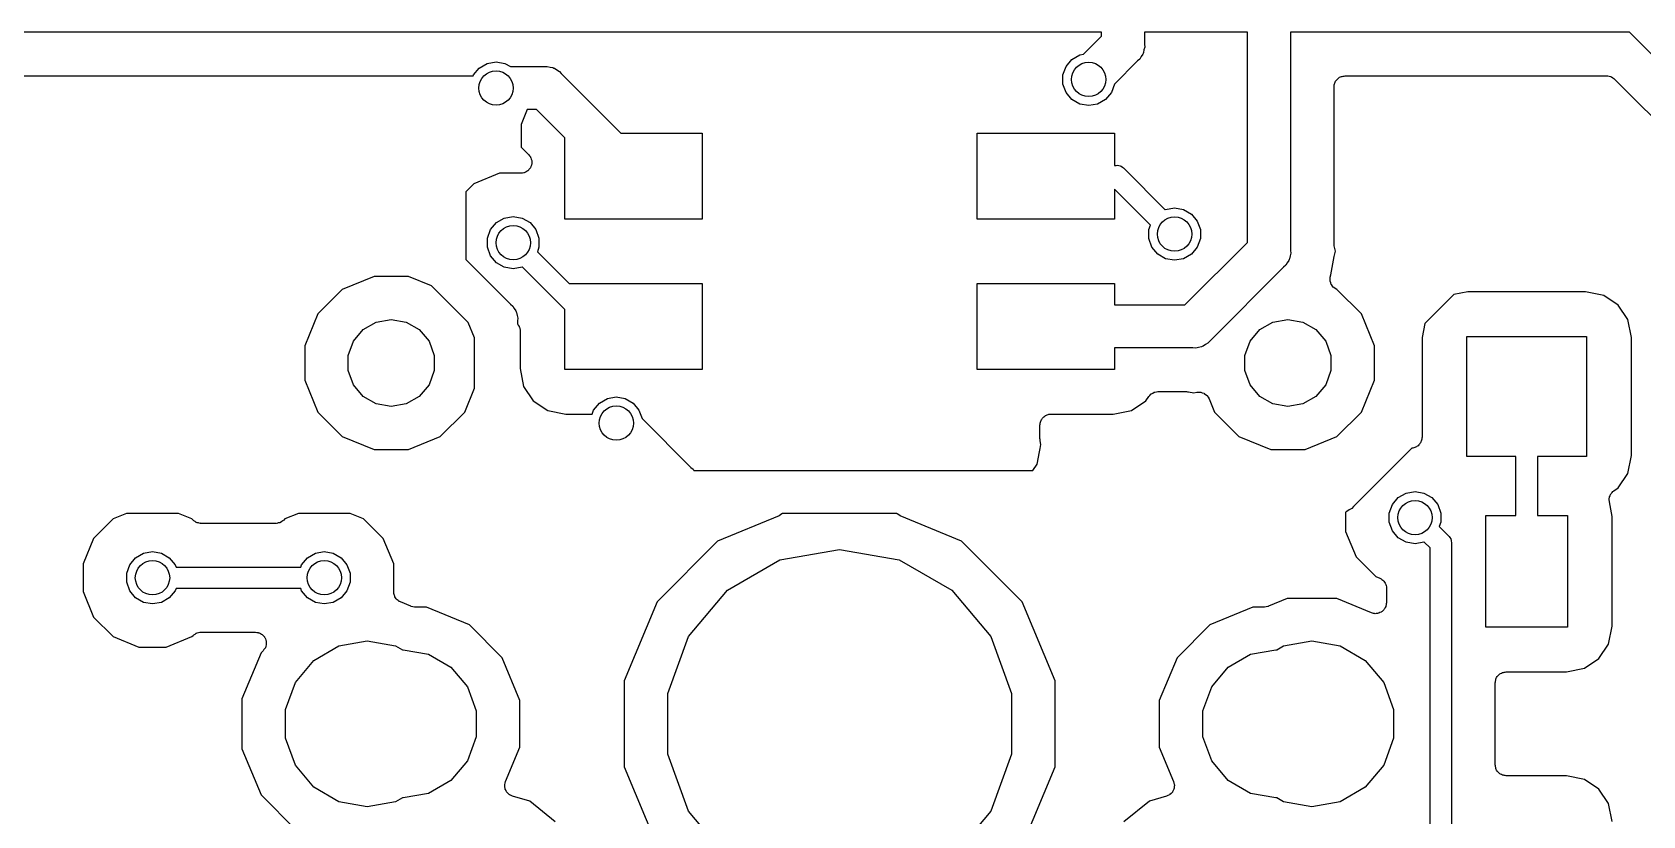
# Model space of a CAD drawing. Extents: x 61 to 194, y -153 to -61.
# Drawn here: x 117.6 to 136.35, y -90.07 to -80.95 of the extents above; entities that cross this region are included whole.
import ezdxf

# ---------------------------------------------------------------- set-up
doc = ezdxf.new("R2010")
doc.units = 0
doc.header["$MEASUREMENT"] = 0
doc.layers.add('BLACK', color=7, linetype='CONTINUOUS')

msp = doc.modelspace()

# ---------------------------------------------------------------- linework, layer by layer
at = {"layer": 'BLACK', "linetype": 'CONTINUOUS'}
for p, q in [((130.05, -80.95), (117.104, -80.95)), ((129.841, -81.2058), (130.05, -80.9964)), ((130.05, -80.9964), (130.05, -80.95)), ((131.75, -80.95), (130.55, -80.95)), ((130.55, -80.95), (130.55, -81.0891)), ((131.75, -83.3964), (131.75, -80.95)), ((136.196, -80.95), (132.25, -80.95)), ((132.25, -80.95), (132.25, -83.4891)), ((138.316, -83.0691), (136.196, -80.95)), ((130.539, -81.1868), (130.533, -81.1965)), ((130.544, -81.1542), (130.539, -81.1868)), ((130.553, -81.1221), (130.544, -81.1542)), ((130.55, -81.0891), (130.553, -81.1221)), ((122.736, -81.4477), (122.804, -81.3666)), ((122.804, -81.3666), (122.896, -81.3137)), ((122.896, -81.3137), (123, -81.2954)), ((123, -81.2954), (123.104, -81.3137)), ((123.104, -81.3137), (123.167, -81.35)), ((123.167, -81.35), (123.564, -81.35)), ((123.564, -81.35), (123.597, -81.3471)), ((123.597, -81.3471), (123.629, -81.3557)), ((123.629, -81.3557), (123.662, -81.3615)), ((123.662, -81.3615), (123.671, -81.367)), ((123.671, -81.367), (123.682, -81.3699)), ((123.682, -81.3699), (123.709, -81.3889)), ((129.6, -81.4471), (129.636, -81.3477)), ((129.636, -81.3477), (129.704, -81.2666)), ((129.704, -81.2666), (129.796, -81.2137)), ((129.796, -81.2137), (129.841, -81.2058)), ((130.469, -81.2845), (130.2, -81.5539)), ((130.494, -81.2632), (130.469, -81.2845)), ((130.511, -81.2345), (130.494, -81.2632)), ((130.53, -81.2073), (130.511, -81.2345)), ((130.533, -81.1965), (130.53, -81.2073)), ((117.367, -81.458), (122.732, -81.458)), ((122.732, -81.458), (122.736, -81.4477)), ((123.709, -81.3889), (123.738, -81.4055)), ((123.738, -81.4055), (123.759, -81.4309)), ((123.759, -81.4309), (124.454, -82.125)), ((129.6, -81.5529), (129.6, -81.4471)), ((129.636, -81.6523), (129.6, -81.5529)), ((130.2, -81.5539), (130.164, -81.6523)), ((132.76, -81.5629), (132.764, -81.5525)), ((132.76, -81.5741), (132.76, -81.5629)), ((132.764, -81.5525), (132.766, -81.5416)), ((132.766, -81.5416), (132.771, -81.5319)), ((132.771, -81.5319), (132.775, -81.5215)), ((132.775, -81.5215), (132.782, -81.513)), ((132.782, -81.513), (132.788, -81.5034)), ((132.788, -81.5034), (132.796, -81.4962)), ((132.796, -81.4962), (132.803, -81.4877)), ((132.803, -81.4877), (132.813, -81.4822)), ((132.813, -81.4822), (132.821, -81.475)), ((132.821, -81.475), (132.832, -81.4712)), ((132.832, -81.4712), (132.842, -81.4657)), ((132.842, -81.4657), (132.853, -81.4637)), ((132.853, -81.4637), (132.863, -81.4599)), ((132.863, -81.4599), (132.874, -81.4599)), ((132.874, -81.4599), (132.885, -81.458)), ((132.885, -81.458), (135.933, -81.458)), ((135.933, -81.458), (135.939, -81.459)), ((135.939, -81.459), (135.944, -81.4585)), ((135.944, -81.4585), (135.961, -81.4628)), ((135.961, -81.4628), (135.977, -81.4657)), ((135.977, -81.4657), (135.982, -81.4685)), ((135.982, -81.4685), (135.987, -81.4699)), ((135.987, -81.4699), (136.001, -81.4794)), ((136.001, -81.4794), (136.015, -81.4877)), ((136.015, -81.4877), (136.019, -81.492)), ((136.019, -81.492), (136.023, -81.4952)), ((136.023, -81.4952), (137.902, -83.3744)), ((129.704, -81.7334), (129.636, -81.6523)), ((129.796, -81.7863), (129.704, -81.7334)), ((130.096, -81.7334), (130.004, -81.7863)), ((130.164, -81.6523), (130.096, -81.7334)), ((132.758, -81.585), (132.76, -81.5741)), ((132.758, -83.4128), (132.758, -81.585)), ((123.364, -81.85), (123.292, -82.024)), ((123.471, -81.85), (123.364, -81.85)), ((123.8, -82.1786), (123.471, -81.85)), ((129.9, -81.8046), (129.796, -81.7863)), ((130.004, -81.7863), (129.9, -81.8046)), ((123.292, -82.024), (123.292, -82.2866)), ((124.454, -82.125), (125.4, -82.125)), ((125.4, -82.125), (125.4, -83.125)), ((128.6, -83.125), (128.6, -82.125)), ((128.6, -82.125), (130.2, -82.125)), ((130.2, -82.125), (130.2, -82.5)), ((123.292, -82.2866), (123.381, -82.3752)), ((123.8, -83.125), (123.8, -82.1786)), ((123.381, -82.3752), (123.39, -82.3888)), ((123.39, -82.3888), (123.401, -82.4015)), ((123.401, -82.4015), (123.403, -82.4068)), ((123.403, -82.4068), (123.406, -82.4113)), ((123.406, -82.4113), (123.41, -82.4274)), ((123.413, -82.4979), (123.406, -82.5129)), ((123.41, -82.4274), (123.416, -82.4429)), ((123.414, -82.4923), (123.413, -82.4979)), ((123.416, -82.4871), (123.414, -82.4923)), ((123.416, -82.4429), (123.416, -82.4485)), ((123.416, -82.4485), (123.417, -82.4539)), ((123.417, -82.4539), (123.416, -82.4705)), ((123.416, -82.4705), (123.416, -82.4871)), ((130.2, -82.5), (130.22, -82.5)), ((130.22, -82.5), (130.236, -82.4986)), ((130.236, -82.4986), (130.252, -82.5028)), ((130.252, -82.5028), (130.268, -82.5057)), ((130.268, -82.5057), (130.273, -82.5085)), ((130.273, -82.5085), (130.279, -82.51)), ((123.039, -82.592), (122.742, -82.715)), ((123.291, -82.592), (123.039, -82.592)), ((123.307, -82.5891), (123.291, -82.592)), ((123.324, -82.5877), (123.307, -82.5891)), ((123.329, -82.5853), (123.324, -82.5877)), ((123.334, -82.5843), (123.329, -82.5853)), ((123.349, -82.576), (123.334, -82.5843)), ((123.364, -82.569), (123.349, -82.576)), ((123.368, -82.5651), (123.364, -82.569)), ((123.372, -82.5623), (123.368, -82.5651)), ((123.383, -82.5496), (123.372, -82.5623)), ((123.395, -82.5378), (123.383, -82.5496)), ((123.397, -82.5328), (123.395, -82.5378)), ((123.401, -82.5285), (123.397, -82.5328)), ((123.406, -82.5129), (123.401, -82.5285)), ((130.279, -82.51), (130.292, -82.5195)), ((130.292, -82.5195), (130.307, -82.5278)), ((130.307, -82.5278), (130.317, -82.5405)), ((130.317, -82.5405), (130.792, -83.0157)), ((122.742, -82.715), (122.65, -82.8073)), ((122.65, -82.8073), (122.65, -83.5964)), ((130.619, -83.1955), (130.2, -82.7768)), ((130.2, -82.7768), (130.2, -83.125)), ((130.792, -83.0157), (130.796, -83.0137)), ((130.796, -83.0137), (130.9, -82.9954)), ((130.9, -82.9954), (131.004, -83.0137)), ((131.004, -83.0137), (131.096, -83.0666)), ((131.096, -83.0666), (131.164, -83.1477)), ((122.9, -83.3471), (122.936, -83.2477)), ((122.936, -83.2477), (123.004, -83.1666)), ((123.004, -83.1666), (123.096, -83.1137)), ((123.096, -83.1137), (123.2, -83.0954)), ((123.2, -83.0954), (123.304, -83.1137)), ((123.304, -83.1137), (123.396, -83.1666)), ((123.396, -83.1666), (123.464, -83.2477)), ((123.464, -83.2477), (123.5, -83.3471)), ((125.4, -83.125), (123.8, -83.125)), ((130.2, -83.125), (128.6, -83.125)), ((130.6, -83.2471), (130.619, -83.1955)), ((130.6, -83.3529), (130.6, -83.2471)), ((131.164, -83.1477), (131.2, -83.2471)), ((131.2, -83.2471), (131.2, -83.3529)), ((122.9, -83.4529), (122.9, -83.3471)), ((123.5, -83.3471), (123.5, -83.4529)), ((130.636, -83.4523), (130.6, -83.3529)), ((131.021, -84.125), (131.75, -83.3964)), ((131.2, -83.3529), (131.164, -83.4523)), ((132.76, -83.4251), (132.758, -83.4128)), ((132.76, -83.4376), (132.76, -83.4251)), ((132.773, -83.5), (132.76, -83.4376)), ((122.65, -83.5964), (123.169, -84.1155)), ((122.936, -83.5523), (122.9, -83.4529)), ((123.004, -83.6334), (122.936, -83.5523)), ((123.096, -83.6863), (123.004, -83.6334)), ((123.5, -83.4529), (123.481, -83.5045)), ((123.481, -83.5045), (123.852, -83.875)), ((130.704, -83.5334), (130.636, -83.4523)), ((130.796, -83.5863), (130.704, -83.5334)), ((130.9, -83.6046), (130.796, -83.5863)), ((131.004, -83.5863), (130.9, -83.6046)), ((131.096, -83.5334), (131.004, -83.5863)), ((131.164, -83.4523), (131.096, -83.5334)), ((132.23, -83.6073), (132.211, -83.6345)), ((132.233, -83.5965), (132.23, -83.6073)), ((132.239, -83.5868), (132.233, -83.5965)), ((132.244, -83.5542), (132.239, -83.5868)), ((132.253, -83.5221), (132.244, -83.5542)), ((132.25, -83.4891), (132.253, -83.5221)), ((132.718, -83.7752), (132.76, -83.5624)), ((132.76, -83.5624), (132.773, -83.5)), ((132.76, -83.5624), (132.76, -83.5624)), ((121.579, -83.792), (121.209, -83.9455)), ((121.981, -83.792), (121.579, -83.792)), ((122.25, -83.9037), (121.981, -83.792)), ((123.2, -83.7046), (123.096, -83.6863)), ((123.304, -83.6863), (123.2, -83.7046)), ((123.308, -83.6843), (123.304, -83.6863)), ((123.8, -84.1768), (123.308, -83.6843)), ((132.169, -83.6845), (131.309, -84.5441)), ((132.194, -83.6632), (132.169, -83.6845)), ((132.211, -83.6345), (132.194, -83.6632)), ((132.712, -83.8231), (132.713, -83.8024)), ((132.713, -83.8024), (132.718, -83.7752)), ((121.209, -83.9455), (120.925, -84.229)), ((122.676, -84.3299), (122.25, -83.9037)), ((123.852, -83.875), (125.4, -83.875)), ((125.4, -83.875), (125.4, -84.875)), ((128.6, -84.875), (128.6, -83.875)), ((128.6, -83.875), (130.2, -83.875)), ((130.2, -83.875), (130.2, -84.125)), ((132.711, -83.8437), (132.712, -83.8231)), ((132.712, -83.8451), (132.711, -83.8437)), ((132.712, -83.8465), (132.712, -83.8451)), ((132.718, -83.8661), (132.712, -83.8465)), ((132.725, -83.8858), (132.718, -83.8661)), ((132.725, -83.8869), (132.725, -83.8858)), ((132.726, -83.8882), (132.725, -83.8869)), ((132.739, -83.9044), (132.726, -83.8882)), ((132.751, -83.9208), (132.739, -83.9044)), ((132.753, -83.9216), (132.751, -83.9208)), ((132.754, -83.9226), (132.753, -83.9216)), ((132.771, -83.9334), (132.754, -83.9226)), ((132.789, -83.9445), (132.771, -83.9334)), ((132.791, -83.9455), (132.789, -83.9445)), ((133.075, -84.229), (132.791, -83.9455)), ((134.15, -84.0037), (133.814, -84.3398)), ((134.314, -83.9711), (134.15, -84.0037)), ((135.686, -83.9711), (134.314, -83.9711)), ((135.897, -84.013), (135.686, -83.9711)), ((123.169, -84.1155), (123.194, -84.1368)), ((123.194, -84.1368), (123.211, -84.1655)), ((123.211, -84.1655), (123.23, -84.1927)), ((123.23, -84.1927), (123.233, -84.2035)), ((123.8, -84.875), (123.8, -84.1768)), ((130.2, -84.125), (131.021, -84.125)), ((136.065, -84.1253), (135.897, -84.013)), ((136.177, -84.2933), (136.065, -84.1253)), ((120.925, -84.229), (120.772, -84.5995)), ((121.454, -84.4111), (121.606, -84.3229)), ((121.606, -84.3229), (121.78, -84.2923)), ((121.78, -84.2923), (121.954, -84.3229)), ((121.954, -84.3229), (122.106, -84.4111)), ((122.75, -84.5078), (122.676, -84.3299)), ((123.233, -84.2035), (123.239, -84.2132)), ((123.239, -84.2132), (123.244, -84.2458)), ((123.244, -84.2458), (123.253, -84.2779)), ((123.253, -84.2779), (123.25, -84.3109)), ((123.25, -84.3109), (123.25, -84.346)), ((123.25, -84.346), (123.258, -84.3601)), ((123.258, -84.3601), (123.268, -84.3737)), ((123.268, -84.3737), (123.269, -84.3791)), ((123.269, -84.3791), (123.272, -84.3839)), ((123.272, -84.3839), (123.275, -84.4003)), ((131.894, -84.4111), (132.046, -84.3229)), ((132.046, -84.3229), (132.22, -84.2923)), ((132.22, -84.2923), (132.394, -84.3229)), ((132.394, -84.3229), (132.546, -84.4111)), ((133.228, -84.5995), (133.075, -84.229)), ((133.814, -84.3398), (133.781, -84.504)), ((136.219, -84.504), (136.177, -84.2933)), ((121.28, -84.7118), (121.34, -84.5461)), ((121.34, -84.5461), (121.454, -84.4111)), ((122.106, -84.4111), (122.22, -84.5461)), ((122.22, -84.5461), (122.28, -84.7118)), ((122.75, -85.0922), (122.75, -84.5078)), ((123.275, -84.4003), (123.279, -84.4163)), ((123.279, -84.4163), (123.279, -84.4219)), ((123.279, -84.4219), (123.28, -84.4274)), ((123.28, -84.4274), (123.28, -84.8625)), ((131.288, -84.5695), (131.259, -84.5861)), ((131.309, -84.5441), (131.288, -84.5695)), ((131.72, -84.7118), (131.78, -84.5461)), ((131.78, -84.5461), (131.894, -84.4111)), ((132.546, -84.4111), (132.66, -84.5461)), ((132.66, -84.5461), (132.72, -84.7118)), ((133.781, -84.504), (133.781, -85.665)), ((134.302, -85.8885), (134.302, -84.4915)), ((134.302, -84.4915), (135.698, -84.4915)), ((135.698, -84.4915), (135.698, -85.8885)), ((136.219, -85.876), (136.219, -84.504)), ((120.772, -84.5995), (120.772, -85.0005)), ((121.28, -84.8882), (121.28, -84.7118)), ((122.28, -84.7118), (122.28, -84.8882)), ((131.114, -84.625), (130.2, -84.625)), ((130.2, -84.625), (130.2, -84.875)), ((131.147, -84.6279), (131.114, -84.625)), ((131.179, -84.6193), (131.147, -84.6279)), ((131.212, -84.6135), (131.179, -84.6193)), ((131.221, -84.608), (131.212, -84.6135)), ((131.232, -84.6051), (131.221, -84.608)), ((131.259, -84.5861), (131.232, -84.6051)), ((131.72, -84.8882), (131.72, -84.7118)), ((132.72, -84.7118), (132.72, -84.8882)), ((133.228, -85.0005), (133.228, -84.5995)), ((121.34, -85.0539), (121.28, -84.8882)), ((122.28, -84.8882), (122.22, -85.0539)), ((123.28, -84.8625), (123.321, -85.0732)), ((125.4, -84.875), (123.8, -84.875)), ((130.2, -84.875), (128.6, -84.875)), ((131.78, -85.0539), (131.72, -84.8882)), ((132.72, -84.8882), (132.66, -85.0539)), ((120.772, -85.0005), (120.925, -85.371)), ((121.454, -85.1889), (121.34, -85.0539)), ((122.22, -85.0539), (122.106, -85.1889)), ((122.635, -85.371), (122.75, -85.0922)), ((123.321, -85.0732), (123.434, -85.2412)), ((130.689, -85.1361), (130.706, -85.133)), ((130.706, -85.133), (131.038, -85.133)), ((131.038, -85.133), (131.05, -85.1352)), ((131.894, -85.1889), (131.78, -85.0539)), ((132.66, -85.0539), (132.546, -85.1889)), ((133.075, -85.371), (133.228, -85.0005)), ((121.606, -85.2771), (121.454, -85.1889)), ((121.78, -85.3077), (121.606, -85.2771)), ((121.954, -85.2771), (121.78, -85.3077)), ((122.106, -85.1889), (121.954, -85.2771)), ((123.434, -85.2412), (123.602, -85.3535)), ((124.136, -85.3477), (124.204, -85.2666)), ((124.204, -85.2666), (124.296, -85.2137)), ((124.296, -85.2137), (124.4, -85.1954)), ((124.4, -85.1954), (124.504, -85.2137)), ((124.504, -85.2137), (124.596, -85.2666)), ((124.596, -85.2666), (124.664, -85.3477)), ((130.398, -85.3535), (130.566, -85.2412)), ((130.566, -85.2412), (130.601, -85.1894)), ((130.601, -85.1894), (130.613, -85.1765)), ((130.613, -85.1765), (130.625, -85.1627)), ((130.625, -85.1627), (130.628, -85.1606)), ((130.628, -85.1606), (130.631, -85.1576)), ((130.631, -85.1576), (130.647, -85.1496)), ((130.647, -85.1496), (130.663, -85.1407)), ((130.663, -85.1407), (130.667, -85.1399)), ((130.667, -85.1399), (130.671, -85.1381)), ((130.671, -85.1381), (130.689, -85.1361)), ((131.05, -85.1352), (131.063, -85.1354)), ((131.063, -85.1354), (131.125, -85.1478)), ((131.125, -85.1478), (131.16, -85.141)), ((131.16, -85.141), (131.18, -85.1405)), ((131.18, -85.1405), (131.201, -85.1396)), ((131.201, -85.1396), (131.202, -85.14)), ((131.202, -85.14), (131.204, -85.14)), ((131.204, -85.14), (131.223, -85.1467)), ((131.223, -85.1467), (131.243, -85.1529)), ((131.243, -85.1529), (131.244, -85.1537)), ((131.244, -85.1537), (131.245, -85.1542)), ((131.245, -85.1542), (131.262, -85.1671)), ((131.262, -85.1671), (131.278, -85.1797)), ((131.278, -85.1797), (131.279, -85.1809)), ((131.279, -85.1809), (131.28, -85.1818)), ((131.28, -85.1818), (131.291, -85.1995)), ((131.291, -85.1995), (131.302, -85.2169)), ((131.302, -85.2169), (131.365, -85.371)), ((132.046, -85.2771), (131.894, -85.1889)), ((132.22, -85.3077), (132.046, -85.2771)), ((132.394, -85.2771), (132.22, -85.3077)), ((132.546, -85.1889), (132.394, -85.2771)), ((120.925, -85.371), (121.209, -85.6545)), ((122.351, -85.6545), (122.635, -85.371)), ((123.602, -85.3535), (123.813, -85.3954)), ((123.813, -85.3954), (124.119, -85.3954)), ((124.119, -85.3954), (124.136, -85.3477)), ((124.664, -85.3477), (124.7, -85.4461)), ((124.7, -85.4461), (125.269, -86.0155)), ((129.335, -85.5004), (129.339, -85.4899)), ((129.335, -85.5115), (129.335, -85.5004)), ((129.339, -85.4899), (129.341, -85.479)), ((129.341, -85.479), (129.346, -85.4694)), ((129.346, -85.4694), (129.35, -85.4589)), ((129.35, -85.4589), (129.357, -85.4504)), ((129.357, -85.4504), (129.363, -85.4408)), ((129.363, -85.4408), (129.371, -85.4337)), ((129.371, -85.4337), (129.378, -85.4252)), ((129.378, -85.4252), (129.388, -85.4196)), ((129.388, -85.4196), (129.397, -85.4125)), ((129.397, -85.4125), (129.407, -85.4087)), ((129.407, -85.4087), (129.417, -85.4031)), ((129.417, -85.4031), (129.428, -85.4012)), ((129.428, -85.4012), (129.438, -85.3974)), ((129.438, -85.3974), (129.449, -85.3974)), ((129.449, -85.3974), (129.46, -85.3954)), ((129.46, -85.3954), (130.187, -85.3954)), ((130.187, -85.3954), (130.398, -85.3535)), ((131.365, -85.371), (131.649, -85.6545)), ((132.791, -85.6545), (133.075, -85.371)), ((121.209, -85.6545), (121.579, -85.808)), ((121.981, -85.808), (122.351, -85.6545)), ((129.333, -85.5224), (129.335, -85.5115)), ((129.333, -85.6801), (129.333, -85.5224)), ((129.335, -85.6924), (129.333, -85.6801)), ((129.335, -85.7048), (129.335, -85.6924)), ((131.649, -85.6545), (132.019, -85.808)), ((132.421, -85.808), (132.791, -85.6545)), ((133.779, -85.6871), (133.775, -85.6975)), ((133.781, -85.665), (133.779, -85.6759)), ((133.779, -85.6759), (133.779, -85.6871)), ((121.579, -85.808), (121.981, -85.808)), ((129.299, -85.9775), (129.328, -85.8339)), ((129.328, -85.8339), (129.335, -85.7951)), ((129.328, -85.8339), (129.328, -85.8339)), ((129.344, -85.75), (129.335, -85.7048)), ((129.335, -85.7951), (129.344, -85.75)), ((129.335, -85.7951), (129.335, -85.7951)), ((132.019, -85.808), (132.421, -85.808)), ((133.663, -85.7904), (132.984, -86.4691)), ((133.665, -85.7901), (133.663, -85.7904)), ((133.676, -85.7901), (133.665, -85.7901)), ((133.687, -85.7863), (133.676, -85.7901)), ((133.697, -85.7843), (133.687, -85.7863)), ((133.707, -85.7788), (133.697, -85.7843)), ((133.718, -85.775), (133.707, -85.7788)), ((133.726, -85.7678), (133.718, -85.775)), ((133.736, -85.7623), (133.726, -85.7678)), ((133.743, -85.7538), (133.736, -85.7623)), ((133.751, -85.7466), (133.743, -85.7538)), ((133.757, -85.737), (133.751, -85.7466)), ((133.764, -85.7285), (133.757, -85.737)), ((133.768, -85.7181), (133.764, -85.7285)), ((133.773, -85.7084), (133.768, -85.7181)), ((133.775, -85.6975), (133.773, -85.7084)), ((136.177, -86.0867), (136.219, -85.876)), ((125.269, -86.0155), (125.294, -86.0368)), ((125.294, -86.0368), (125.302, -86.05)), ((125.302, -86.05), (129.251, -86.05)), ((129.251, -86.05), (129.299, -85.9775)), ((134.875, -85.8885), (134.302, -85.8885)), ((134.875, -86.575), (134.875, -85.8885)), ((135.698, -85.8885), (135.125, -85.8885)), ((135.125, -85.8885), (135.125, -86.575)), ((136.016, -86.2875), (136.065, -86.2547)), ((136.065, -86.2547), (136.177, -86.0867)), ((133.436, -86.4477), (133.504, -86.3666)), ((133.504, -86.3666), (133.596, -86.3137)), ((133.596, -86.3137), (133.7, -86.2954)), ((133.7, -86.2954), (133.804, -86.3137)), ((133.804, -86.3137), (133.896, -86.3666)), ((133.896, -86.3666), (133.964, -86.4477)), ((135.96, -86.4014), (135.961, -86.3876)), ((135.962, -86.4095), (135.96, -86.4014)), ((135.961, -86.3738), (135.963, -86.3659)), ((135.961, -86.3876), (135.961, -86.3738)), ((135.962, -86.4179), (135.962, -86.4095)), ((135.995, -86.5875), (135.962, -86.4179)), ((135.963, -86.3659), (135.964, -86.3576)), ((135.964, -86.3576), (135.97, -86.3451)), ((135.97, -86.3451), (135.975, -86.332)), ((135.975, -86.332), (135.98, -86.3255)), ((135.98, -86.3255), (135.984, -86.318)), ((135.984, -86.318), (135.994, -86.3084)), ((135.994, -86.3084), (136.003, -86.2976)), ((136.003, -86.2976), (136.01, -86.2933)), ((136.01, -86.2933), (136.016, -86.2875)), ((118.542, -86.615), (118.315, -86.8423)), ((118.699, -86.55), (118.542, -86.615)), ((119.301, -86.55), (118.699, -86.55)), ((119.458, -86.615), (119.301, -86.55)), ((119.472, -86.6298), (119.458, -86.615)), ((119.477, -86.633), (119.472, -86.6298)), ((119.481, -86.6373), (119.477, -86.633)), ((120.523, -86.633), (120.519, -86.6373)), ((120.528, -86.6298), (120.523, -86.633)), ((120.542, -86.615), (120.528, -86.6298)), ((120.699, -86.55), (120.542, -86.615)), ((121.301, -86.55), (120.699, -86.55)), ((121.458, -86.615), (121.301, -86.55)), ((121.685, -86.8423), (121.458, -86.615)), ((126.295, -86.5773), (125.579, -86.8738)), ((126.311, -86.567), (126.295, -86.5773)), ((126.328, -86.5573), (126.311, -86.567)), ((126.33, -86.5551), (126.328, -86.5573)), ((126.332, -86.5536), (126.33, -86.5551)), ((126.335, -86.55), (126.332, -86.5536)), ((127.665, -86.55), (126.335, -86.55)), ((127.668, -86.5536), (127.665, -86.55)), ((127.67, -86.5551), (127.668, -86.5536)), ((127.672, -86.5573), (127.67, -86.5551)), ((127.689, -86.567), (127.672, -86.5573)), ((127.705, -86.5773), (127.689, -86.567)), ((128.421, -86.8738), (127.705, -86.5773)), ((132.896, -86.533), (132.892, -86.5356)), ((132.892, -86.5356), (132.892, -86.7607)), ((132.907, -86.5301), (132.896, -86.533)), ((132.934, -86.511), (132.907, -86.5301)), ((132.963, -86.4945), (132.934, -86.511)), ((132.984, -86.4691), (132.963, -86.4945)), ((133.4, -86.5471), (133.436, -86.4477)), ((133.4, -86.6529), (133.4, -86.5471)), ((133.964, -86.4477), (134, -86.5471)), ((134, -86.5471), (134, -86.6529)), ((134.525, -87.875), (134.525, -86.575)), ((134.525, -86.575), (134.875, -86.575)), ((135.125, -86.575), (135.475, -86.575)), ((135.475, -86.575), (135.475, -87.875)), ((135.995, -87.8625), (135.995, -86.5875)), ((119.495, -86.6456), (119.481, -86.6373)), ((119.509, -86.6551), (119.495, -86.6456)), ((119.514, -86.6565), (119.509, -86.6551)), ((119.519, -86.6593), (119.514, -86.6565)), ((119.535, -86.6622), (119.519, -86.6593)), ((119.551, -86.6665), (119.535, -86.6622)), ((119.557, -86.666), (119.551, -86.6665)), ((119.562, -86.667), (119.557, -86.666)), ((120.438, -86.667), (119.562, -86.667)), ((120.443, -86.666), (120.438, -86.667)), ((120.449, -86.6665), (120.443, -86.666)), ((120.465, -86.6622), (120.449, -86.6665)), ((120.481, -86.6593), (120.465, -86.6622)), ((120.486, -86.6565), (120.481, -86.6593)), ((120.491, -86.6551), (120.486, -86.6565)), ((120.505, -86.6456), (120.491, -86.6551)), ((120.519, -86.6373), (120.505, -86.6456)), ((132.892, -86.7607), (133.015, -87.0577)), ((133.436, -86.7523), (133.4, -86.6529)), ((133.504, -86.8334), (133.436, -86.7523)), ((134, -86.6529), (133.981, -86.7045)), ((133.981, -86.7045), (134.085, -86.8078)), ((134.085, -86.8078), (134.097, -86.8184)), ((134.097, -86.8184), (134.106, -86.8328)), ((118.315, -86.8423), (118.192, -87.1393)), ((118.896, -87.0137), (119, -86.9954)), ((119, -86.9954), (119.104, -87.0137)), ((120.896, -87.0137), (121, -86.9954)), ((121, -86.9954), (121.104, -87.0137)), ((121.808, -87.1393), (121.685, -86.8423)), ((125.579, -86.8738), (124.874, -87.5793)), ((126.305, -87.0916), (127, -86.9691)), ((127, -86.9691), (127.695, -87.0916)), ((129.126, -87.5793), (128.421, -86.8738)), ((133.596, -86.8863), (133.504, -86.8334)), ((133.7, -86.9046), (133.596, -86.8863)), ((133.804, -86.8863), (133.7, -86.9046)), ((133.808, -86.8843), (133.804, -86.8863)), ((133.875, -86.9518), (133.808, -86.8843)), ((133.875, -91.4482), (133.875, -86.9518)), ((134.106, -86.8328), (134.115, -86.8464)), ((134.115, -86.8464), (134.116, -86.8517)), ((134.116, -86.8517), (134.119, -86.8566)), ((134.119, -86.8566), (134.122, -86.8729)), ((134.122, -86.8729), (134.126, -86.8889)), ((134.126, -86.8889), (134.125, -86.9054)), ((134.125, -86.9054), (134.125, -91.4945)), ((118.192, -87.1393), (118.192, -87.4607)), ((118.7, -87.2471), (118.736, -87.1477)), ((118.736, -87.1477), (118.804, -87.0666)), ((118.804, -87.0666), (118.896, -87.0137)), ((119.104, -87.0137), (119.196, -87.0666)), ((119.196, -87.0666), (119.264, -87.1477)), ((119.264, -87.1477), (119.274, -87.175)), ((119.274, -87.175), (120.726, -87.175)), ((120.726, -87.175), (120.736, -87.1477)), ((120.736, -87.1477), (120.804, -87.0666)), ((120.804, -87.0666), (120.896, -87.0137)), ((121.104, -87.0137), (121.196, -87.0666)), ((121.196, -87.0666), (121.264, -87.1477)), ((121.264, -87.1477), (121.3, -87.2471)), ((121.808, -87.4646), (121.808, -87.1393)), ((125.695, -87.4443), (126.305, -87.0916)), ((127.695, -87.0916), (128.305, -87.4443)), ((133.015, -87.0577), (133.242, -87.285)), ((118.7, -87.3529), (118.7, -87.2471)), ((118.736, -87.4523), (118.7, -87.3529)), ((121.3, -87.3529), (121.264, -87.4523)), ((121.3, -87.2471), (121.3, -87.3529)), ((133.242, -87.285), (133.289, -87.3042)), ((133.289, -87.3042), (133.296, -87.3087)), ((133.296, -87.3087), (133.304, -87.3115)), ((133.304, -87.3115), (133.314, -87.3204)), ((133.314, -87.3204), (133.326, -87.3279)), ((133.326, -87.3279), (133.331, -87.3345)), ((133.331, -87.3345), (133.337, -87.3399)), ((133.337, -87.3399), (133.344, -87.3519)), ((133.344, -87.3519), (133.353, -87.3629)), ((133.353, -87.3629), (133.355, -87.3708)), ((133.355, -87.3708), (133.359, -87.3781)), ((133.359, -87.3781), (133.362, -87.3917)), ((118.192, -87.4607), (118.315, -87.7577)), ((118.804, -87.5334), (118.736, -87.4523)), ((118.896, -87.5863), (118.804, -87.5334)), ((119.196, -87.5334), (119.104, -87.5863)), ((119.264, -87.4523), (119.196, -87.5334)), ((119.274, -87.425), (119.264, -87.4523)), ((120.726, -87.425), (119.274, -87.425)), ((120.736, -87.4523), (120.726, -87.425)), ((120.804, -87.5334), (120.736, -87.4523)), ((120.896, -87.5863), (120.804, -87.5334)), ((121.196, -87.5334), (121.104, -87.5863)), ((121.264, -87.4523), (121.196, -87.5334)), ((121.809, -87.4728), (121.808, -87.4646)), ((121.809, -87.4812), (121.809, -87.4728)), ((121.813, -87.4944), (121.809, -87.4812)), ((121.816, -87.508), (121.813, -87.4944)), ((121.82, -87.5153), (121.816, -87.508)), ((121.822, -87.5232), (121.82, -87.5153)), ((121.831, -87.5342), (121.822, -87.5232)), ((121.838, -87.5462), (121.831, -87.5342)), ((121.844, -87.5516), (121.838, -87.5462)), ((121.849, -87.5582), (121.844, -87.5516)), ((121.861, -87.5657), (121.849, -87.5582)), ((121.871, -87.5746), (121.861, -87.5657)), ((125.241, -87.9846), (125.695, -87.4443)), ((128.305, -87.4443), (128.759, -87.9846)), ((132.21, -87.542), (131.992, -87.6323)), ((132.79, -87.542), (132.21, -87.542)), ((133.191, -87.7083), (132.79, -87.542)), ((133.362, -87.3917), (133.366, -87.4049)), ((133.366, -87.4049), (133.366, -87.4133)), ((133.366, -87.4133), (133.367, -87.4215)), ((133.367, -87.4215), (133.367, -87.5909)), ((118.315, -87.7577), (118.542, -87.985)), ((119, -87.6046), (118.896, -87.5863)), ((119.104, -87.5863), (119, -87.6046)), ((121, -87.6046), (120.896, -87.5863)), ((121.104, -87.5863), (121, -87.6046)), ((121.879, -87.5774), (121.871, -87.5746)), ((121.886, -87.5819), (121.879, -87.5774)), ((122.008, -87.6323), (121.886, -87.5819)), ((122.011, -87.6329), (122.008, -87.6323)), ((122.013, -87.6343), (122.011, -87.6329)), ((122.032, -87.6377), (122.013, -87.6343)), ((122.051, -87.6419), (122.032, -87.6377)), ((122.054, -87.6415), (122.051, -87.6419)), ((122.057, -87.642), (122.054, -87.6415)), ((122.19, -87.642), (122.057, -87.642)), ((122.689, -87.8487), (122.19, -87.642)), ((124.874, -87.5793), (124.492, -88.5011)), ((129.508, -88.5011), (129.126, -87.5793)), ((131.81, -87.642), (131.311, -87.8487)), ((131.943, -87.642), (131.81, -87.642)), ((131.946, -87.6415), (131.943, -87.642)), ((131.949, -87.6419), (131.946, -87.6415)), ((131.968, -87.6377), (131.949, -87.6419)), ((131.987, -87.6343), (131.968, -87.6377)), ((131.989, -87.6329), (131.987, -87.6343)), ((131.992, -87.6323), (131.989, -87.6329)), ((133.205, -87.7113), (133.191, -87.7083)), ((133.218, -87.716), (133.205, -87.7113)), ((133.226, -87.716), (133.218, -87.716)), ((133.234, -87.7178), (133.226, -87.716)), ((133.248, -87.716), (133.234, -87.7178)), ((133.262, -87.716), (133.248, -87.716)), ((133.27, -87.7131), (133.262, -87.716)), ((133.278, -87.712), (133.27, -87.7131)), ((133.29, -87.7057), (133.278, -87.712)), ((133.304, -87.7009), (133.29, -87.7057)), ((133.31, -87.6955), (133.304, -87.7009)), ((133.317, -87.6917), (133.31, -87.6955)), ((133.327, -87.6815), (133.317, -87.6917)), ((133.337, -87.6726), (133.327, -87.6815)), ((133.341, -87.6653), (133.337, -87.6726)), ((133.347, -87.6592), (133.341, -87.6653)), ((133.352, -87.6464), (133.347, -87.6592)), ((133.359, -87.6344), (133.352, -87.6464)), ((133.361, -87.6261), (133.359, -87.6344)), ((133.364, -87.6184), (133.361, -87.6261)), ((133.365, -87.6046), (133.364, -87.6184)), ((133.367, -87.5909), (133.365, -87.6046)), ((119.495, -87.9544), (119.509, -87.9449)), ((119.509, -87.9449), (119.514, -87.9435)), ((119.514, -87.9435), (119.519, -87.9407)), ((119.519, -87.9407), (119.535, -87.9378)), ((119.535, -87.9378), (119.551, -87.9335)), ((119.551, -87.9335), (119.557, -87.934)), ((119.557, -87.934), (119.562, -87.933)), ((119.562, -87.933), (120.198, -87.933)), ((120.198, -87.933), (120.215, -87.9359)), ((120.215, -87.9359), (120.231, -87.9373)), ((120.231, -87.9373), (120.236, -87.9397)), ((120.236, -87.9397), (120.242, -87.9407)), ((120.242, -87.9407), (120.256, -87.949)), ((123.071, -88.2308), (122.689, -87.8487)), ((131.311, -87.8487), (130.929, -88.2308)), ((135.475, -87.875), (134.525, -87.875)), ((135.954, -88.0732), (135.995, -87.8625)), ((118.542, -87.985), (118.839, -88.108)), ((118.839, -88.108), (119.161, -88.108)), ((119.161, -88.108), (119.458, -87.985)), ((119.458, -87.985), (119.472, -87.9702)), ((119.472, -87.9702), (119.477, -87.967)), ((119.477, -87.967), (119.481, -87.9627)), ((119.481, -87.9627), (119.495, -87.9544)), ((120.256, -87.949), (120.271, -87.956)), ((120.271, -87.956), (120.275, -87.9599)), ((120.275, -87.9599), (120.28, -87.9627)), ((120.28, -87.9627), (120.291, -87.9754)), ((120.291, -87.9754), (120.303, -87.9872)), ((120.308, -88.1235), (120.298, -88.1362)), ((120.303, -87.9872), (120.305, -87.9922)), ((120.305, -87.9922), (120.308, -87.9965)), ((120.308, -87.9965), (120.314, -88.0121)), ((120.31, -88.1183), (120.308, -88.1235)), ((120.314, -88.1137), (120.31, -88.1183)), ((120.314, -88.0121), (120.321, -88.0271)), ((120.318, -88.0976), (120.314, -88.1137)), ((120.324, -88.0821), (120.318, -88.0976)), ((120.321, -88.0271), (120.322, -88.0327)), ((120.322, -88.0327), (120.324, -88.0379)), ((120.324, -88.0379), (120.324, -88.0545)), ((120.324, -88.0545), (120.325, -88.0711)), ((120.325, -88.0711), (120.324, -88.0765)), ((120.324, -88.0765), (120.324, -88.0821)), ((120.88, -88.261), (121.17, -88.0935)), ((121.17, -88.0935), (121.5, -88.0353)), ((121.5, -88.0353), (121.83, -88.0935)), ((121.83, -88.0935), (121.909, -88.1389)), ((125, -88.6473), (125.241, -87.9846)), ((128.759, -87.9846), (129, -88.6473)), ((132.091, -88.1389), (132.17, -88.0935)), ((132.17, -88.0935), (132.5, -88.0353)), ((132.5, -88.0353), (132.83, -88.0935)), ((132.83, -88.0935), (133.12, -88.261)), ((135.841, -88.2412), (135.954, -88.0732)), ((120.264, -88.1741), (120.042, -88.71)), ((120.288, -88.1498), (120.264, -88.1741)), ((120.298, -88.1362), (120.288, -88.1498)), ((120.665, -88.5177), (120.88, -88.261)), ((121.909, -88.1389), (121.92, -88.1369)), ((121.92, -88.1369), (122.215, -88.1889)), ((122.215, -88.1889), (122.475, -88.3388)), ((123.278, -88.7299), (123.071, -88.2308)), ((130.929, -88.2308), (130.722, -88.7299)), ((131.525, -88.3388), (131.785, -88.1889)), ((131.785, -88.1889), (132.08, -88.1369)), ((132.08, -88.1369), (132.091, -88.1389)), ((133.12, -88.261), (133.335, -88.5177)), ((135.673, -88.3535), (135.841, -88.2412)), ((122.475, -88.3388), (122.667, -88.5684)), ((124.492, -88.5011), (124.492, -89.4989)), ((129.508, -89.4989), (129.508, -88.5011)), ((131.333, -88.5684), (131.525, -88.3388)), ((134.635, -88.5004), (134.639, -88.4899)), ((134.635, -88.5115), (134.635, -88.5004)), ((134.639, -88.4899), (134.641, -88.479)), ((134.641, -88.479), (134.646, -88.4694)), ((134.646, -88.4694), (134.65, -88.4589)), ((134.65, -88.4589), (134.657, -88.4504)), ((134.657, -88.4504), (134.663, -88.4408)), ((134.663, -88.4408), (134.671, -88.4337)), ((134.671, -88.4337), (134.678, -88.4252)), ((134.678, -88.4252), (134.688, -88.4196)), ((134.688, -88.4196), (134.696, -88.4125)), ((134.696, -88.4125), (134.707, -88.4087)), ((134.707, -88.4087), (134.717, -88.4031)), ((134.717, -88.4031), (134.728, -88.4012)), ((134.728, -88.4012), (134.738, -88.3974)), ((134.738, -88.3974), (134.749, -88.3974)), ((134.749, -88.3974), (134.76, -88.3954)), ((134.76, -88.3954), (135.462, -88.3954)), ((135.462, -88.3954), (135.673, -88.3535)), ((120.55, -88.8325), (120.665, -88.5177)), ((122.667, -88.5684), (122.77, -88.8501)), ((125, -89.3527), (125, -88.6473)), ((129, -88.6473), (129, -89.3527)), ((131.23, -88.8501), (131.333, -88.5684)), ((133.335, -88.5177), (133.45, -88.8325)), ((134.633, -88.5224), (134.635, -88.5115)), ((134.633, -89.4776), (134.633, -88.5224)), ((120.042, -88.71), (120.042, -89.29)), ((120.55, -89.1675), (120.55, -88.8325)), ((122.77, -88.8501), (122.77, -89.1499)), ((123.278, -89.2701), (123.278, -88.7299)), ((130.722, -88.7299), (130.722, -89.2701)), ((131.23, -89.1499), (131.23, -88.8501)), ((133.45, -88.8325), (133.45, -89.1675)), ((120.665, -89.4823), (120.55, -89.1675)), ((122.77, -89.1499), (122.667, -89.4316)), ((131.333, -89.4316), (131.23, -89.1499)), ((133.45, -89.1675), (133.335, -89.4823)), ((120.042, -89.29), (120.264, -89.8259)), ((122.667, -89.4316), (122.475, -89.6612)), ((123.111, -89.6723), (123.278, -89.2701)), ((125.241, -90.0154), (125, -89.3527)), ((129, -89.3527), (128.759, -90.0154)), ((130.722, -89.2701), (130.889, -89.6723)), ((131.525, -89.6612), (131.333, -89.4316)), ((120.88, -89.739), (120.665, -89.4823)), ((124.492, -89.4989), (124.874, -90.4207)), ((129.126, -90.4207), (129.508, -89.4989)), ((133.335, -89.4823), (133.12, -89.739)), ((134.635, -89.4885), (134.633, -89.4776)), ((134.635, -89.4996), (134.635, -89.4885)), ((134.639, -89.5101), (134.635, -89.4996)), ((134.641, -89.521), (134.639, -89.5101)), ((134.646, -89.5306), (134.641, -89.521)), ((134.65, -89.5411), (134.646, -89.5306)), ((134.657, -89.5496), (134.65, -89.5411)), ((134.663, -89.5592), (134.657, -89.5496)), ((134.671, -89.5663), (134.663, -89.5592)), ((134.678, -89.5748), (134.671, -89.5663)), ((134.688, -89.5804), (134.678, -89.5748)), ((134.696, -89.5875), (134.688, -89.5804)), ((134.707, -89.5913), (134.696, -89.5875)), ((134.717, -89.5969), (134.707, -89.5913)), ((134.728, -89.5988), (134.717, -89.5969)), ((134.738, -89.6026), (134.728, -89.5988)), ((134.749, -89.6026), (134.738, -89.6026)), ((134.76, -89.6046), (134.749, -89.6026)), ((135.462, -89.6046), (134.76, -89.6046)), ((135.673, -89.6465), (135.462, -89.6046)), ((121.17, -89.9065), (120.88, -89.739)), ((122.215, -89.8111), (121.92, -89.8631)), ((122.475, -89.6612), (122.215, -89.8111)), ((123.102, -89.7071), (123.108, -89.6899)), ((123.103, -89.7113), (123.102, -89.7071)), ((123.102, -89.7154), (123.103, -89.7113)), ((123.104, -89.7332), (123.102, -89.7154)), ((123.105, -89.7511), (123.104, -89.7332)), ((123.107, -89.755), (123.105, -89.7511)), ((123.108, -89.7591), (123.107, -89.755)), ((123.108, -89.6899), (123.111, -89.6723)), ((123.116, -89.775), (123.108, -89.7591)), ((123.123, -89.7915), (123.116, -89.775)), ((123.126, -89.7945), (123.123, -89.7915)), ((123.128, -89.7982), (123.126, -89.7945)), ((123.141, -89.8104), (123.128, -89.7982)), ((123.154, -89.8234), (123.141, -89.8104)), ((130.859, -89.8104), (130.846, -89.8234)), ((130.872, -89.7982), (130.859, -89.8104)), ((130.874, -89.7945), (130.872, -89.7982)), ((130.877, -89.7915), (130.874, -89.7945)), ((130.884, -89.775), (130.877, -89.7915)), ((130.892, -89.7591), (130.884, -89.775)), ((130.889, -89.6723), (130.892, -89.6899)), ((130.892, -89.6899), (130.898, -89.7071)), ((130.893, -89.755), (130.892, -89.7591)), ((130.895, -89.7511), (130.893, -89.755)), ((130.896, -89.7332), (130.895, -89.7511)), ((130.898, -89.7154), (130.896, -89.7332)), ((130.898, -89.7071), (130.897, -89.7113)), ((130.897, -89.7113), (130.898, -89.7154)), ((131.785, -89.8111), (131.525, -89.6612)), ((132.08, -89.8631), (131.785, -89.8111)), ((133.12, -89.739), (132.83, -89.9065)), ((135.841, -89.7588), (135.673, -89.6465)), ((135.954, -89.9268), (135.841, -89.7588)), ((120.264, -89.8259), (120.674, -90.236)), ((121.5, -89.9647), (121.17, -89.9065)), ((121.83, -89.9065), (121.5, -89.9647)), ((121.909, -89.8611), (121.83, -89.9065)), ((121.92, -89.8631), (121.909, -89.8611)), ((123.157, -89.8252), (123.154, -89.8234)), ((123.16, -89.828), (123.157, -89.8252)), ((123.177, -89.8349), (123.16, -89.828)), ((123.193, -89.8429), (123.177, -89.8349)), ((123.392, -89.9009), (123.193, -89.8429)), ((123.69, -90.1397), (123.392, -89.9009)), ((130.608, -89.9009), (130.31, -90.1397)), ((130.807, -89.8429), (130.608, -89.9009)), ((130.823, -89.8349), (130.807, -89.8429)), ((130.84, -89.828), (130.823, -89.8349)), ((130.843, -89.8252), (130.84, -89.828)), ((130.846, -89.8234), (130.843, -89.8252)), ((132.091, -89.8611), (132.08, -89.8631)), ((132.17, -89.9065), (132.091, -89.8611)), ((132.5, -89.9647), (132.17, -89.9065)), ((132.83, -89.9065), (132.5, -89.9647)), ((135.995, -90.1375), (135.954, -89.9268)), ((125.695, -90.5557), (125.241, -90.0154)), ((128.759, -90.0154), (128.305, -90.5557))]:
    msp.add_line(p, q, dxfattribs=at)
at = {"layer": 'BLACK'}
for centre in [(129.9, -81.5), (123, -81.6), (123.2, -83.4), (130.9, -83.3), (124.4, -85.5), (133.7, -86.6), (119, -87.3), (121, -87.3)]:
    msp.add_circle(centre, 0.2, dxfattribs=at)

doc.saveas('drawing.dxf')
